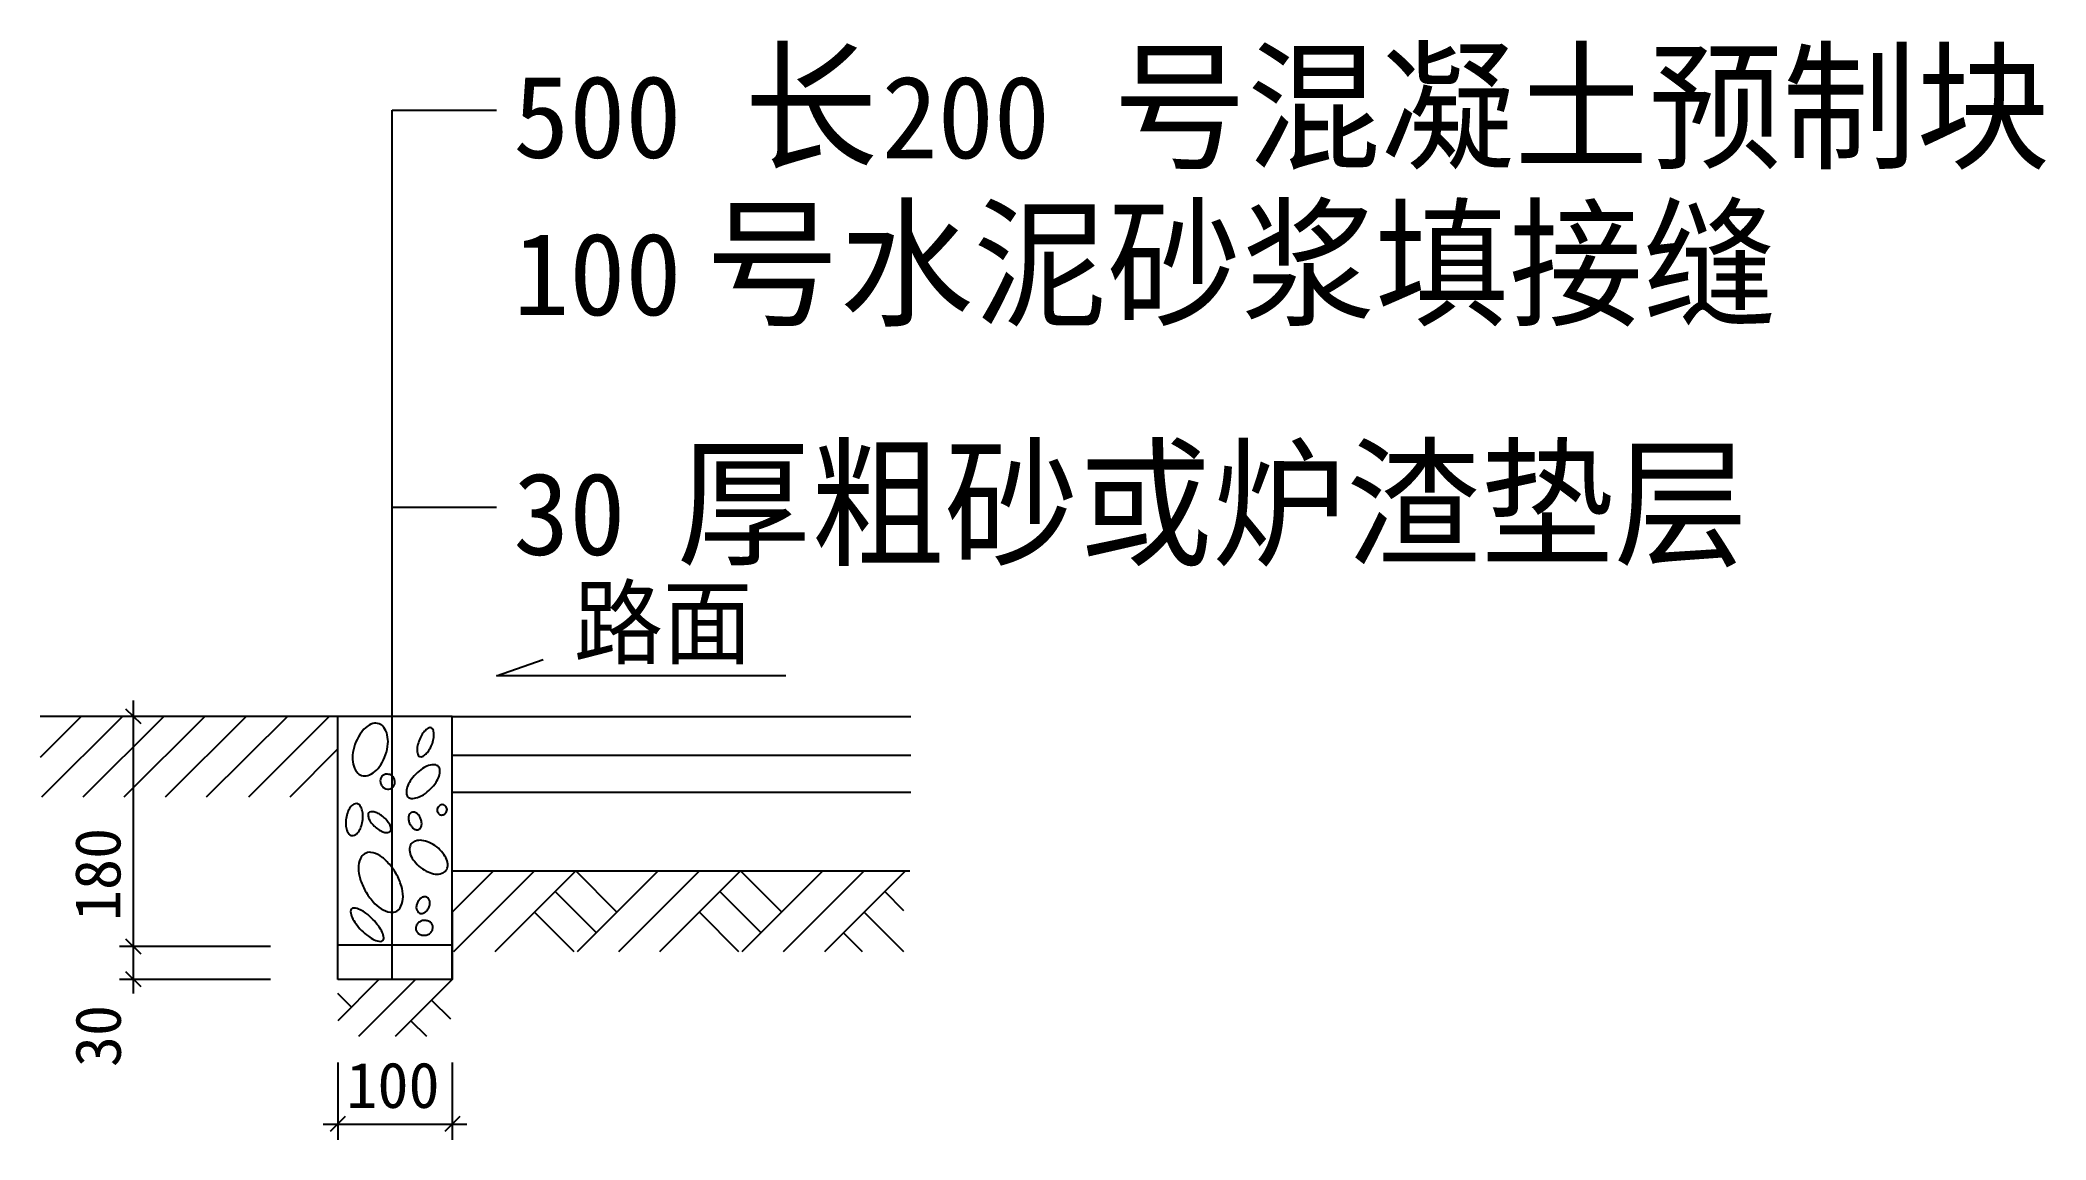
# Model space of a CAD drawing. Header units: metres. Extents: x 286.1 to 344.6, y 277.3 to 309.4.
import ezdxf

# ---------------------------------------------------------------- set-up
doc = ezdxf.new("R2010")
doc.units = ezdxf.units.M

msp = doc.modelspace()

# ---------------------------------------------------------------- hatches: boundary and pattern name
h = msp.add_hatch()
h.set_pattern_fill('SOLID')
h.paths.add_polyline_path([(298.13, 277.8), (298.13, 277.8), (298.14, 277.8), (298.14, 277.8), (298.13, 277.8)])

# ---------------------------------------------------------------- linework, layer by layer
for p, q in [((296.39, 307.32), (299.43, 307.32)), ((296.39, 289.67), (296.39, 307.32)), ((296.39, 295.76), (299.43, 295.76)), ((299.43, 290.85), (300.79, 291.33)), ((307.86, 290.85), (299.43, 290.85)), ((288.85, 290.13), (288.85, 281.6)), ((287.34, 289.67), (286.14, 288.47)), ((288.54, 289.67), (286.18, 287.32)), ((289.74, 289.67), (287.38, 287.32)), ((290.94, 289.67), (288.58, 287.32)), ((292.14, 289.67), (289.78, 287.32)), ((293.34, 289.67), (290.98, 287.32)), ((294.56, 289.67), (292.21, 287.32)), ((296.39, 282.01), (296.39, 289.67)), ((294.81, 288.72), (293.41, 287.32)), ((298.14, 288.54), (311.5, 288.54)), ((298.14, 287.46), (311.5, 287.46)), ((299.34, 285.17), (298.14, 283.97)), ((300.54, 285.17), (298.18, 282.81)), ((301.74, 285.17), (299.38, 282.81)), ((302.94, 283.97), (301.74, 285.17)), ((304.14, 285.17), (301.78, 282.81)), ((305.34, 285.17), (302.98, 282.81)), ((306.54, 285.17), (304.18, 282.81)), ((307.74, 283.97), (306.54, 285.17)), ((308.94, 285.17), (306.58, 282.81)), ((310.14, 285.17), (307.78, 282.81)), ((311.34, 285.17), (308.98, 282.81)), ((302.34, 283.37), (301.14, 284.57)), ((307.14, 283.37), (305.94, 284.57)), ((311.29, 284.01), (310.74, 284.57)), ((301.69, 282.81), (300.54, 283.97)), ((306.49, 282.81), (305.34, 283.97)), ((311.29, 282.81), (310.14, 283.97)), ((310.09, 282.81), (309.54, 283.37)), ((288.45, 282.98), (292.85, 282.98)), ((288.45, 282.02), (292.85, 282.02)), ((296, 282.01), (294.81, 280.81)), ((295.2, 281.21), (294.81, 281.6)), ((297.07, 282.01), (295.41, 280.35)), ((298.14, 282.01), (296.48, 280.35)), ((298.1, 280.85), (297.54, 281.41)), ((297.4, 280.35), (296.94, 280.81)), ((294.81, 279.59), (294.81, 277.34)), ((298.14, 279.59), (298.14, 277.34)), ((294.38, 277.8), (298.57, 277.8))]:
    msp.add_line(p, q)
for points in [[(288.63, 289.89), (289.07, 289.46)], [(298.14, 289.67), (286.14, 289.67)], [(294.81, 282.01), (294.81, 289.67)], [(298.14, 289.67), (311.5, 289.67)], [(298.14, 286.34), (298.14, 289.67)], [(298.14, 282.01), (298.14, 286.34)], [(298.14, 285.17), (311.47, 285.17)], [(298.14, 284.01), (298.14, 283.01), (294.81, 283.01)], [(288.63, 283.19), (289.07, 282.76)], [(298.14, 283.01), (298.14, 282.01), (294.81, 282.01)], [(288.63, 282.24), (289.07, 281.81)], [(295.02, 278.02), (294.59, 277.58)], [(298.36, 278.02), (297.93, 277.58)], [(298.13, 277.8), (298.13, 277.8), (298.14, 277.8), (298.14, 277.8), (298.13, 277.8)]]:
    msp.add_lwpolyline(points)
for points in [[(295.5, 287.95, 0.15), (295.68, 287.95, 0.11), (295.89, 288.06, 0.07), (296.06, 288.26, 0.06), (296.2, 288.55, 0.06), (296.27, 288.87, 0.07), (296.25, 289.13, 0.11), (296.15, 289.35, 0.15), (296.01, 289.45, 0.15), (295.83, 289.46, 0.11), (295.62, 289.34, 0.07), (295.45, 289.14, 0.06), (295.31, 288.85, 0.06), (295.24, 288.54, 0.07), (295.26, 288.28, 0.11), (295.36, 288.05, 0.15), (295.5, 287.95, 0.15)], [(297.19, 288.99, 0.04), (297.13, 288.81, 0.06), (297.12, 288.67, 0.1), (297.15, 288.54, 0.2), (297.2, 288.5, 0.2), (297.27, 288.5, 0.1), (297.37, 288.57, 0.06), (297.46, 288.68, 0.04), (297.55, 288.84, 0.04), (297.6, 289.02, 0.06), (297.61, 289.16, 0.1), (297.58, 289.29, 0.2), (297.53, 289.34, 0.2), (297.47, 289.34, 0.1), (297.36, 289.26, 0.06), (297.27, 289.15, 0.04), (297.19, 288.99, 0.04)], [(296.44, 287.88, 0.09), (296.38, 287.94, 0.1), (296.3, 287.98, 0.1), (296.22, 287.99, 0.11), (296.14, 287.96, 0.11), (296.08, 287.91, 0.1), (296.05, 287.83, 0.1), (296.05, 287.75, 0.09), (296.08, 287.66, 0.09), (296.14, 287.6, 0.1), (296.21, 287.56, 0.1), (296.3, 287.55, 0.11), (296.37, 287.58, 0.11), (296.43, 287.63, 0.1), (296.47, 287.71, 0.1), (296.47, 287.79, 0.09), (296.44, 287.88, 0.09)], [(297.08, 287.99, 0.05), (296.92, 287.79, 0.06), (296.83, 287.61, 0.1), (296.81, 287.43, 0.18), (296.85, 287.33, 0.18), (296.95, 287.28, 0.1), (297.13, 287.31, 0.06), (297.31, 287.39, 0.05), (297.51, 287.56, 0.05), (297.67, 287.75, 0.06), (297.76, 287.93, 0.1), (297.78, 288.11, 0.18), (297.74, 288.21, 0.18), (297.64, 288.26, 0.1), (297.45, 288.24, 0.06), (297.28, 288.15, 0.05), (297.08, 287.99, 0.05)], [(295.22, 286.2, 0.17), (295.3, 286.21, 0.1), (295.41, 286.31, 0.07), (295.48, 286.44, 0.05), (295.53, 286.62, 0.05), (295.54, 286.82, 0.07), (295.51, 286.96, 0.1), (295.44, 287.09, 0.17), (295.36, 287.13, 0.17), (295.28, 287.11, 0.1), (295.17, 287.02, 0.07), (295.1, 286.88, 0.05), (295.05, 286.7, 0.05), (295.04, 286.51, 0.07), (295.07, 286.36, 0.1), (295.14, 286.24, 0.17), (295.22, 286.2, 0.17)], [(295.9, 286.45, 0.05), (296.03, 286.35, 0.06), (296.15, 286.3, 0.1), (296.27, 286.29, 0.19), (296.33, 286.32, 0.19), (296.36, 286.38, 0.1), (296.33, 286.5, 0.06), (296.26, 286.61, 0.05), (296.15, 286.73, 0.05), (296.01, 286.83, 0.06), (295.89, 286.88, 0.1), (295.77, 286.89, 0.19), (295.71, 286.86, 0.19), (295.69, 286.8, 0.1), (295.72, 286.68, 0.06), (295.78, 286.57, 0.05), (295.9, 286.45, 0.05)], [(296.9, 286.55, 0.07), (296.96, 286.46, 0.08), (297.02, 286.4, 0.11), (297.1, 286.37, 0.14), (297.17, 286.38, 0.14), (297.22, 286.42, 0.11), (297.25, 286.5, 0.08), (297.25, 286.59, 0.07), (297.22, 286.7, 0.07), (297.17, 286.79, 0.08), (297.1, 286.85, 0.11), (297.02, 286.88, 0.14), (296.95, 286.87, 0.14), (296.9, 286.83, 0.11), (296.87, 286.75, 0.08), (296.87, 286.66, 0.07), (296.9, 286.55, 0.07)], [(297.8, 286.8, 0.1), (297.85, 286.8, 0.1), (297.91, 286.81, 0.1), (297.95, 286.85, 0.09), (297.98, 286.9, 0.09), (297.99, 286.96, 0.1), (297.98, 287.01, 0.1), (297.95, 287.06, 0.1), (297.9, 287.09, 0.1), (297.85, 287.1, 0.1), (297.79, 287.08, 0.1), (297.75, 287.05, 0.09), (297.71, 287, 0.09), (297.7, 286.94, 0.1), (297.72, 286.88, 0.1), (297.75, 286.83, 0.1), (297.8, 286.8, 0.1)], [(295.61, 284.59, 0.05), (295.84, 284.27, 0.07), (296.07, 284.07, 0.11), (296.34, 283.97, 0.17), (296.53, 284, 0.17), (296.65, 284.14, 0.11), (296.71, 284.42, 0.07), (296.66, 284.73, 0.05), (296.51, 285.09, 0.05), (296.28, 285.4, 0.07), (296.04, 285.61, 0.11), (295.77, 285.71, 0.17), (295.59, 285.67, 0.17), (295.47, 285.53, 0.11), (295.41, 285.25, 0.07), (295.46, 284.94, 0.05), (295.61, 284.59, 0.05)], [(297.22, 285.27, 0.06), (297.44, 285.14, 0.07), (297.65, 285.08, 0.11), (297.84, 285.1, 0.15), (297.96, 285.18, 0.15), (298.01, 285.32, 0.11), (297.98, 285.51, 0.07), (297.87, 285.69, 0.06), (297.69, 285.87, 0.06), (297.47, 286, 0.07), (297.26, 286.06, 0.11), (297.07, 286.04, 0.15), (296.95, 285.96, 0.15), (296.9, 285.82, 0.11), (296.93, 285.63, 0.07), (297.04, 285.45, 0.06), (297.22, 285.27, 0.06)], [(295.5, 283.44, 0.04), (295.7, 283.27, 0.05), (295.87, 283.16, 0.09), (296.05, 283.12, 0.22), (296.12, 283.14, 0.22), (296.15, 283.22, 0.09), (296.1, 283.39, 0.05), (296, 283.56, 0.04), (295.83, 283.76, 0.04), (295.63, 283.94, 0.05), (295.46, 284.04, 0.09), (295.28, 284.09, 0.22), (295.21, 284.06, 0.22), (295.18, 283.99, 0.09), (295.23, 283.81, 0.05), (295.33, 283.64, 0.04), (295.5, 283.44, 0.04)], [(297.4, 284.41, 0.13), (297.34, 284.42, 0.11), (297.25, 284.39, 0.08), (297.19, 284.34, 0.07), (297.13, 284.25, 0.07), (297.1, 284.15, 0.08), (297.1, 284.06, 0.11), (297.14, 283.99, 0.13), (297.19, 283.94, 0.13), (297.25, 283.93, 0.11), (297.33, 283.96, 0.08), (297.4, 284.01, 0.07), (297.46, 284.1, 0.07), (297.49, 284.2, 0.08), (297.49, 284.29, 0.11), (297.45, 284.36, 0.13), (297.4, 284.41, 0.13)], [(297.08, 283.48, 0.11), (297.11, 283.4, 0.1), (297.17, 283.34, 0.09), (297.26, 283.3, 0.08), (297.36, 283.3, 0.08), (297.46, 283.33, 0.09), (297.53, 283.39, 0.1), (297.57, 283.47, 0.11), (297.58, 283.55, 0.11), (297.55, 283.63, 0.1), (297.49, 283.69, 0.09), (297.4, 283.72, 0.08), (297.3, 283.73, 0.08), (297.2, 283.69, 0.09), (297.13, 283.64, 0.1), (297.09, 283.56, 0.11), (297.08, 283.48, 0.11)]]:
    msp.add_lwpolyline(points, format="xyb")

# ---------------------------------------------------------------- texts
for s, height, p in [('长', 3, (306.64, 305.92)), ('号混凝土预制块', 3, (317.38, 305.92)), ('500', 2.4, (299.92, 305.93)), ('200', 2.4, (310.65, 305.92)), ('号水泥砂浆填接缝', 3, (305.52, 301.35)), ('100', 2.4, (299.92, 301.35)), ('厚粗砂或炉渣垫层', 3, (304.68, 294.37)), ('30', 2.4, (299.92, 294.37)), ('路面', 2, (301.68, 291.4)), ('100', 1.33, (295.06, 278.27))]:
    msp.add_text(s, height=height).set_placement(p)
for s, p in [('180', (288.48, 283.71)), ('30 ', (288.49, 279.46))]:
    msp.add_text(s, height=1.33, rotation=90).set_placement(p)

doc.saveas('drawing.dxf')
